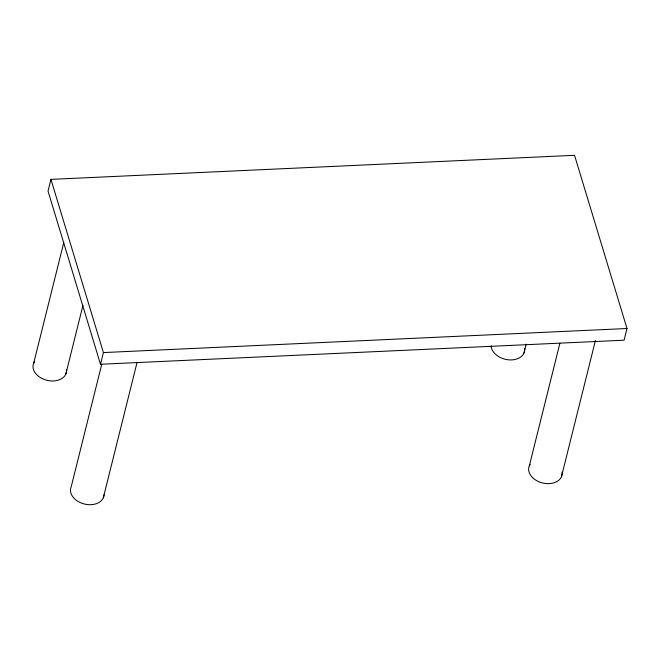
<?xml version="1.0" encoding="UTF-8"?>
<svg xmlns="http://www.w3.org/2000/svg" width="660" height="660" viewBox="0 0 660 660"><rect width="100%" height="100%" fill="white"/><g stroke="black" fill="none" stroke-linecap="round" stroke-linejoin="round"><path stroke-width="0.99" d="M50.935 179.371L48.023 191.062L100.493 364.262L624.088 340.205L627 328.515L574.53 155.314L50.935 179.371L103.414 352.572L100.493 364.262M33.734 363.058L63.764 242.608M65.819 374.129L82.945 305.448M101.739 364.337L71.206 486.783A17.036 12.045 14 0 0 84.455 504.034A17.036 12.045 14 0 0 104.024 494.794M103.298 497.846L137.049 362.464M523.957 353.084L526.193 344.124M529.353 465.729L559.878 343.291M561.437 476.8L595.444 340.42M103.414 352.572L627 328.515M562.106 472.131A17.036 12.045 14 0 1 542.594 482.98A17.036 12.045 14 0 1 530.129 464.327M66.487 369.468A17.036 12.045 14 0 1 46.975 380.317A17.036 12.045 14 0 1 34.51 361.663M524.626 348.414A17.036 12.045 14 0 1 508.942 359.873A17.036 12.045 14 0 1 491.139 345.865"/></g></svg>
